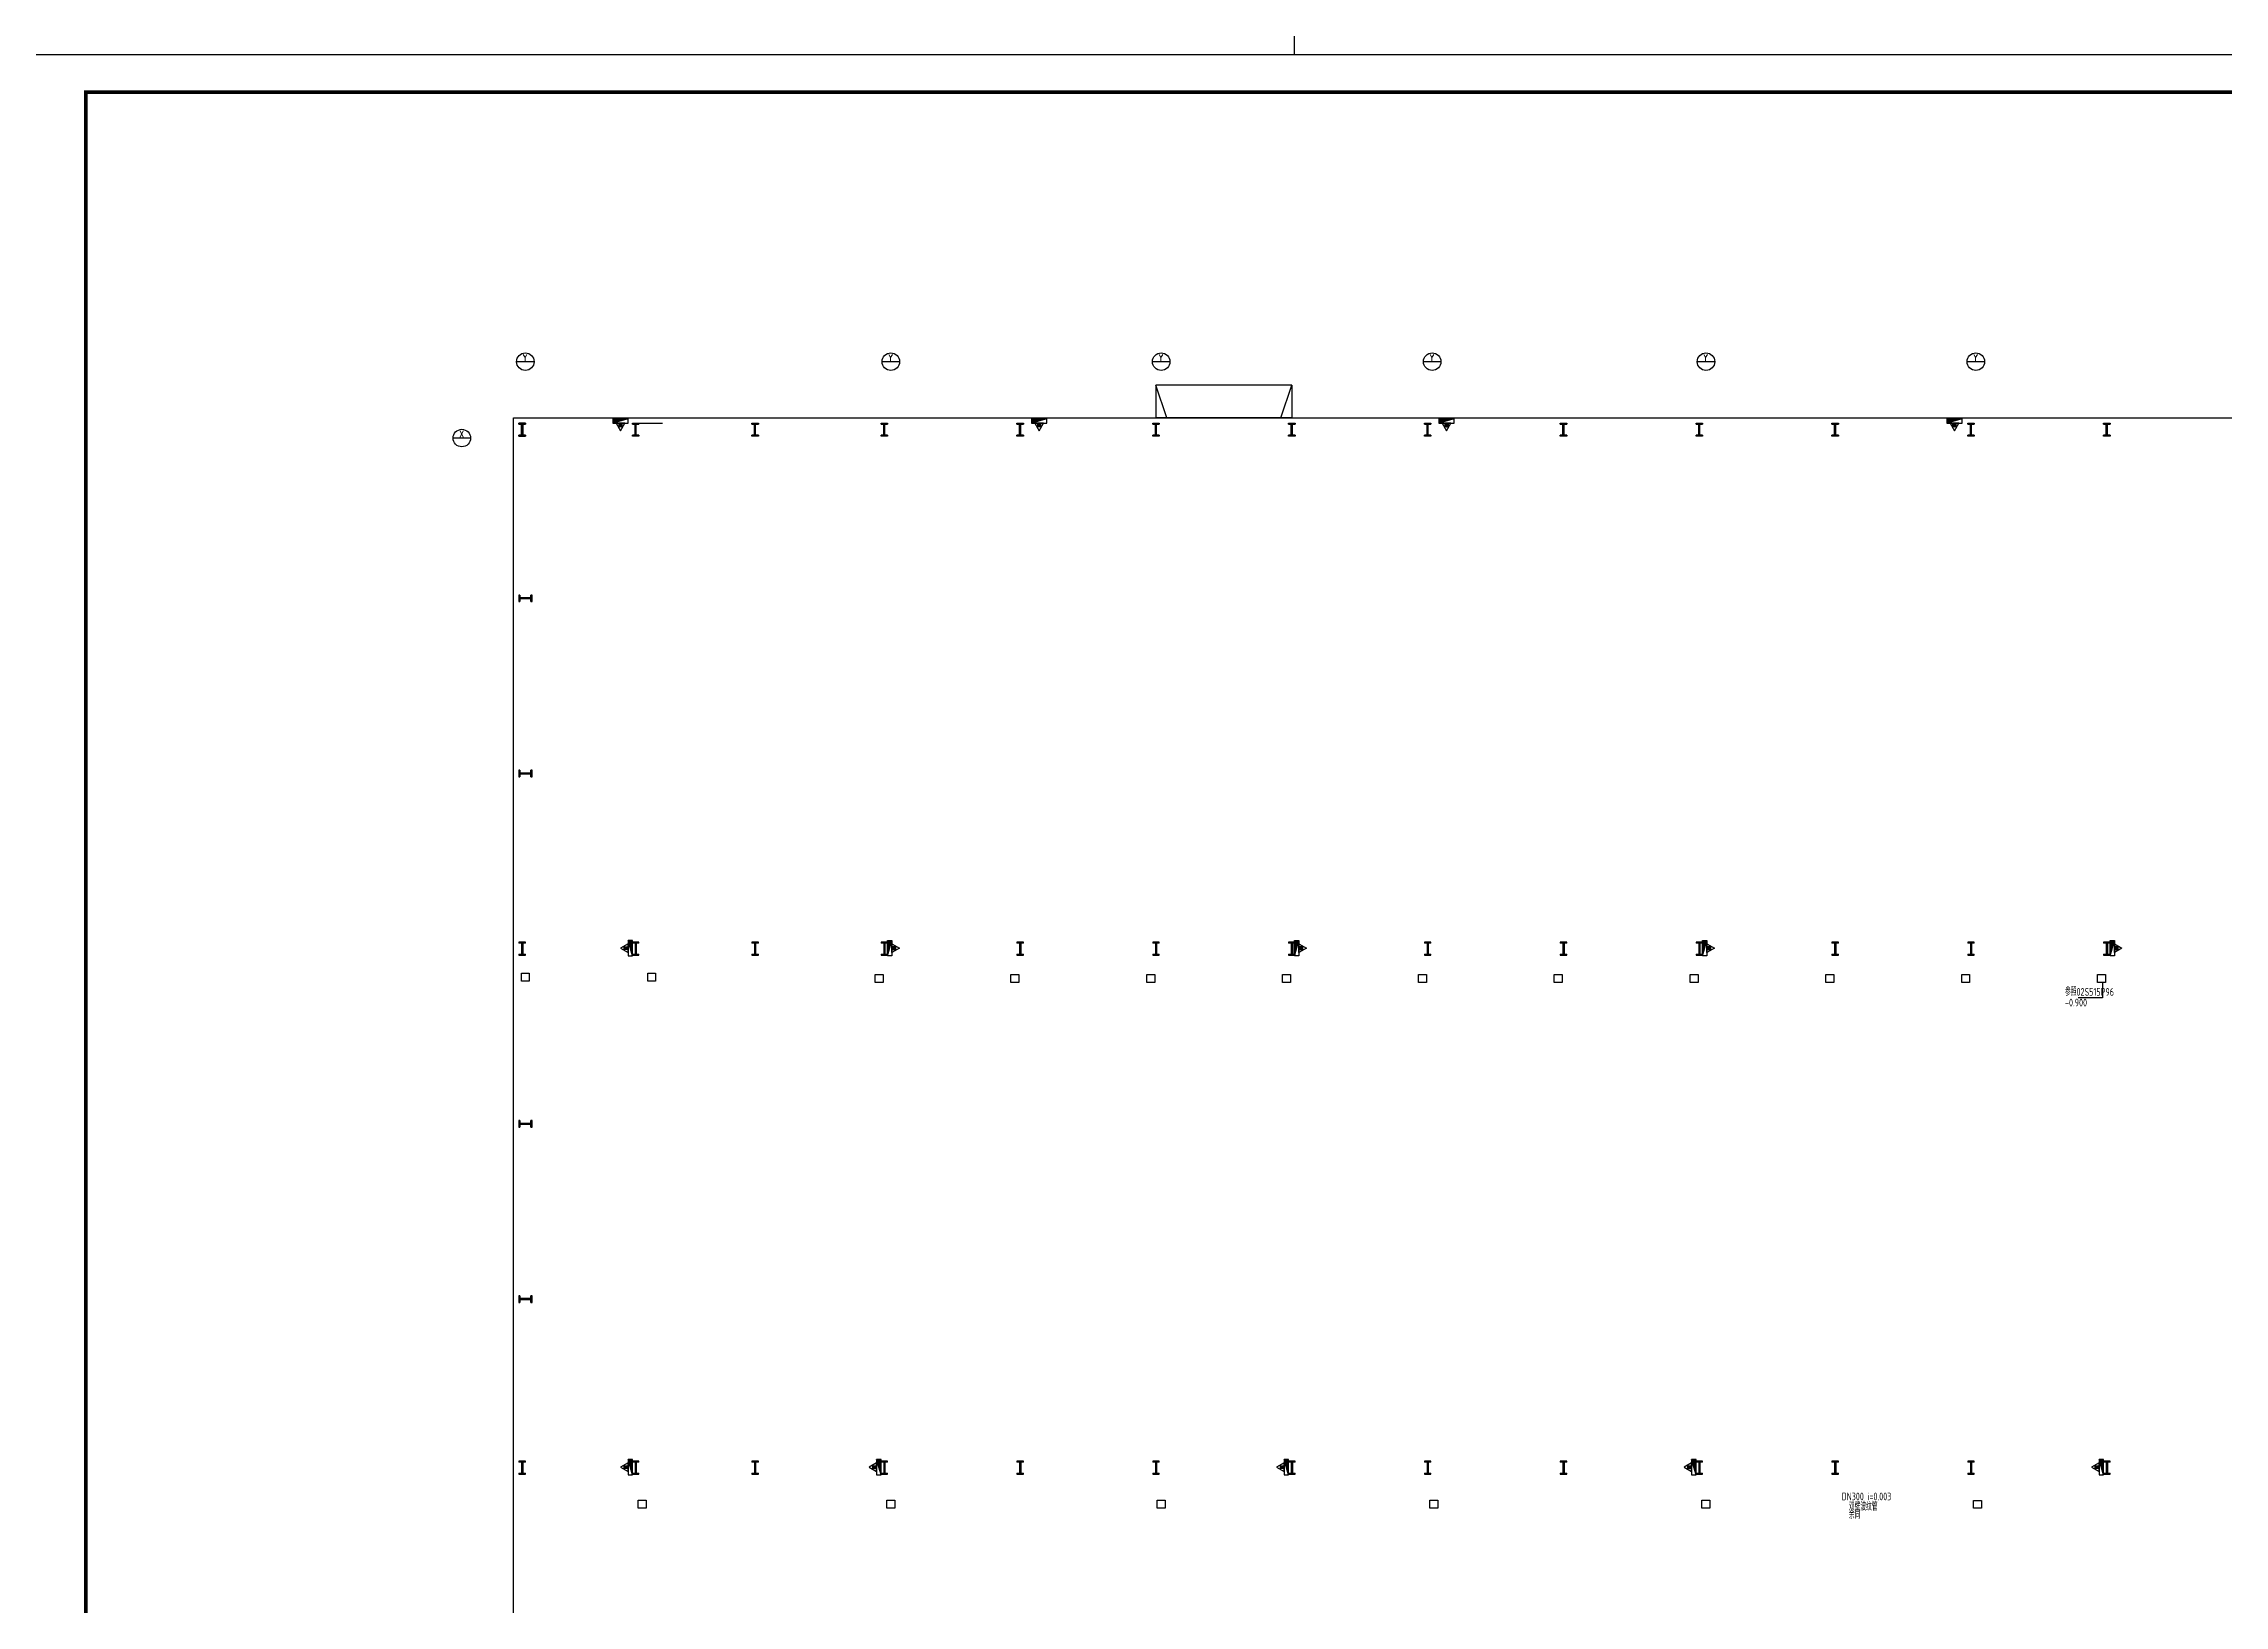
# Model space of a CAD drawing. Extents: x 4150464 to 4450492, y 483482 to 853422.
# Drawn here: x 4250606 to 4350147, y 698615 to 769934 of the extents above; entities that cross this region are included whole.
import ezdxf

# ---------------------------------------------------------------- set-up
doc = ezdxf.new("R2010")
doc.units = 0
doc.header["$LTSCALE"] = 1000
doc.header["$MEASUREMENT"] = 0
for name, color, linetype in [('0-排水标注', 7, 'Continuous'), ('COLUMN', 7, 'Continuous'), ('DIM_消防', 3, 'Continuous'), ('DIM_雨水', 3, 'Continuous'), ('EQUIP_消火栓', 7, 'Continuous'), ('EQUIP_消防', 7, 'Continuous'), ('PUB_TITLE', 4, 'Continuous'), ('STAIR', 2, 'Continuous'), ('VPIPE-消防', 1, 'TG_XH'), ('钢柱', 7, 'Continuous')]:
    doc.layers.add(name, color=color, linetype=linetype)
doc.layers.add('说明', color=7, linetype='Continuous', lineweight=13)
doc.styles.add('_HZTXT', font='txt.shx', dxfattribs={"width": 0.8, "bigfont": 'hztxt.shx'})
doc.styles.add('TG_LINETYPE', font='SIMPLEX', dxfattribs={"width": 0.8, "height": 3, "bigfont": 'HZTXT'})
doc.styles.add('WW', font='gbenor.shx', dxfattribs={"width": 0.75, "bigfont": 'gbcbig.shx'})
doc.linetypes.add('TG_XH', pattern='A,2,-0.6,["XH",TG_LINETYPE,S=0.1,R=0,X=-0.52,Y=-0.15],0', length=2.6)

# ---------------------------------------------------------------- blocks, each defined once
blk = doc.blocks.new('A$C23043752')
at = {"layer": 'COLUMN'}
blk.add_hatch(color=256, dxfattribs=at).paths.add_polyline_path([(0, 600), (0, 550), (125, 550), (125, 50), (0, 50), (0, 0), (300, 0), (300, 50), (175, 50), (175, 550), (300, 550), (300, 600)])
for p, q in [((0, 600), (0, 550)), ((300, 600), (0, 600)), ((125, 550), (0, 550)), ((0, 50), (125, 50)), ((0, 50), (0, 0)), ((0, 0), (300, 0)), ((125, 550), (125, 50)), ((175, 550), (175, 50)), ((300, 550), (175, 550)), ((175, 50), (300, 50)), ((300, 550), (300, 600)), ((300, 0), (300, 50))]:
    blk.add_line(p, q, dxfattribs=at)
blk = doc.blocks.new('A$C2E6C69CD')
at = {"layer": 'COLUMN', "xscale": -1, "rotation": 359.9999999999998}
blk.add_blockref('A$C23043752', (300, 0), dxfattribs=at)
blk.add_blockref('A$C23043752', (300, 0), dxfattribs=at)
blk = doc.blocks.new('A$C6F9B7E11')
blk.add_blockref('A$C2E6C69CD', (0, 0))
blk = doc.blocks.new('$ATTACHMENT$00000214')
h = blk.add_hatch()
h.set_pattern_fill('ANSI31', color=256, scale=200, style=0)
h.set_pattern_definition([(45, (-38543.802, -6842.639), (-17.67767, 17.67767), [])])
h.paths.add_polyline_path([(-65, 2), (65, 2), (65, -128), (-65, -128)])
for points in [[(0, 172), (-198, -172), (198, -172)], [(-65, 2), (65, 2), (65, -128), (-65, -128)]]:
    blk.add_lwpolyline(points, close=True)
blk = doc.blocks.new('$TwtSys$00000434')
for p, q in [((-0.5, 0.5), (-0.5, -0.5)), ((-0.5, -0.5), (0.5, 0.5)), ((0.5, 0.5), (-0.5, 0.5)), ((0.5, -0.5), (0.5, 0.5)), ((-0.5, -0.5), (0.5, -0.5))]:
    blk.add_line(p, q)
blk.add_solid([(0.5, -0.5), (0.5, 0.5), (-0.5, -0.5)])
blk = doc.blocks.new('xhs')
at = {"layer": 'EQUIP_消火栓', "xscale": 700.0000000000026, "yscale": 200, "zscale": 700, "rotation": 359.9999949910357}
blk.add_blockref('$TwtSys$00000434', (4416311, -1410339), dxfattribs=at)
at = {"layer": 'EQUIP_消防'}
blk.add_blockref('$ATTACHMENT$00000214', (4416311, -1410067), dxfattribs=at)

msp = doc.modelspace()

# ---------------------------------------------------------------- linework, layer by layer
at = {"color": 253}
msp.add_line((4277629, 752601), (4278854, 752601), dxfattribs=at)
at = {"color": 3}
msp.add_lwpolyline([(4248288, 769422), (4248288, 811422), (4307688, 811422), (4307688, 769422)], close=True, dxfattribs=at)
at = {"color": 253}
msp.add_lwpolyline([(4272059, 752841), (4407689, 752841), (4407689, 645141), (4399949, 645141), (4399949, 693381), (4272059, 693381), (4272059, 752841)], dxfattribs=at)
at = {"layer": '0-排水标注'}
for p, q in [((4272995, 755409), (4272195, 755409)), ((4289677, 755409), (4288877, 755409)), ((4302018, 755409), (4301218, 755409)), ((4314390, 755409), (4313590, 755409)), ((4326883, 755409), (4326083, 755409)), ((4339203, 755409), (4338403, 755409)), ((4270095, 751920), (4269295, 751920))]:
    msp.add_line(p, q, dxfattribs=at)
for centre in [(4272594, 755409), (4289276, 755409), (4301618, 755409), (4313989, 755409), (4326483, 755409), (4338802, 755409), (4269694, 751920)]:
    msp.add_circle(centre, 400, dxfattribs=at)
at = {"layer": 'DIM_消防', "color": 0}
for points in [[(4272414, 727489), (4272775, 727489), (4272775, 727124), (4272414, 727124)], [(4278179, 727489), (4278540, 727489), (4278540, 727124), (4278179, 727124)], [(4288559, 727427), (4288920, 727427), (4288920, 727062), (4288559, 727062)], [(4294759, 727427), (4295120, 727427), (4295120, 727062), (4294759, 727062)], [(4300959, 727427), (4301320, 727427), (4301320, 727062), (4300959, 727062)], [(4307159, 727427), (4307520, 727427), (4307520, 727062), (4307159, 727062)], [(4313359, 727427), (4313720, 727427), (4313720, 727062), (4313359, 727062)], [(4319559, 727427), (4319920, 727427), (4319920, 727062), (4319559, 727062)], [(4325759, 727427), (4326120, 727427), (4326120, 727062), (4325759, 727062)], [(4331959, 727427), (4332320, 727427), (4332320, 727062), (4331959, 727062)], [(4338159, 727427), (4338520, 727427), (4338520, 727062), (4338159, 727062)], [(4344359, 727427), (4344720, 727427), (4344720, 727062), (4344359, 727062)], [(4277746, 703416), (4278107, 703416), (4278107, 703052), (4277746, 703052)], [(4289096, 703416), (4289457, 703416), (4289457, 703052), (4289096, 703052)], [(4301437, 703416), (4301798, 703416), (4301798, 703052), (4301437, 703052)], [(4313877, 703416), (4314239, 703416), (4314239, 703052), (4313877, 703052)], [(4326302, 703416), (4326663, 703416), (4326663, 703052), (4326302, 703052)], [(4338700, 703413), (4339062, 703413), (4339062, 703048), (4338700, 703048)]]:
    msp.add_lwpolyline(points, close=True, dxfattribs=at)
at = {"layer": 'DIM_雨水'}
for p, q in [((4344588, 727086), (4344588, 726365)), ((4344588, 726365), (4343467, 726365))]:
    msp.add_line(p, q, dxfattribs=at)
at = {"layer": 'PUB_TITLE'}
msp.add_lwpolyline([(4248288, 626452), (4450418, 626452), (4450418, 769422), (4248288, 769422)], close=True, dxfattribs=at)
msp.add_lwpolyline([(4248288, 626452), (4450418, 626452), (4450418, 769422), (4248288, 769422)], close=True, dxfattribs=at)
at = {"layer": 'PUB_TITLE', "const_width": 170}
msp.add_lwpolyline([(4252538, 628152), (4448718, 628152), (4448718, 767722), (4252538, 767722)], close=True, dxfattribs=at)
msp.add_lwpolyline([(4252538, 628152), (4448718, 628152), (4448718, 767722), (4252538, 767722)], close=True, dxfattribs=at)
at = {"layer": 'STAIR', "color": 253}
for p, q in [((4307579, 754341), (4301379, 754341)), ((4301379, 754341), (4301379, 752841)), ((4301879, 752841), (4301379, 754341)), ((4307079, 752841), (4307579, 754341)), ((4307579, 754341), (4307579, 752841)), ((4307579, 752841), (4301379, 752841))]:
    msp.add_line(p, q, dxfattribs=at)

# ---------------------------------------------------------------- block references
at = {"layer": 'VPIPE-消防', "color": 253}
for p, rotation in [((8693245, -657637), 180), ((8712358, -657637), 180), ((8730957, -657637), 180), ((8754133, -657637), 180), ((2867041, -3687685), 90), ((2867041, -3711385), 90), ((2878391, -3711385), 90), ((2896991, -3711385), 90), ((2915591, -3711385), 90), ((2934191, -3711385), 90)]:
    msp.add_blockref('xhs', p, dxfattribs=dict(at, rotation=rotation))
at = {"layer": 'VPIPE-消防', "color": 253, "xscale": -1, "rotation": 270}
for p in [(5699568, -3687685), (5718143, -3687685), (5736768, -3687685), (5755368, -3687685)]:
    msp.add_blockref('xhs', p, dxfattribs=at)
at = {"layer": '钢柱', "color": 253, "ltscale": 1000, "xscale": -1}
for p in [(4272599, 752001), (4272599, 728301), (4277779, 728301), (4283229, 728301), (4289129, 728301), (4295329, 728301), (4301529, 728301), (4307729, 728301), (4313929, 728301), (4320129, 728301), (4326329, 728301), (4332529, 728301), (4338729, 728301), (4344929, 728301), (4272599, 704601), (4277779, 704601), (4283229, 704601), (4289129, 704601), (4295329, 704601), (4301529, 704601), (4307729, 704601), (4313929, 704601), (4320129, 704601), (4326329, 704601), (4332529, 704601), (4338729, 704601), (4344929, 704601)]:
    msp.add_blockref('A$C6F9B7E11', p, dxfattribs=at)
at = {"layer": '钢柱', "color": 253, "ltscale": 1000, "rotation": 180}
for p in [(4272599, 752601), (4277779, 752601), (4283229, 752601), (4289129, 752601), (4295329, 752601), (4301529, 752601), (4307729, 752601), (4313929, 752601), (4320129, 752601), (4326329, 752601), (4332529, 752601), (4338729, 752601), (4344929, 752601)]:
    msp.add_blockref('A$C6F9B7E11', p, dxfattribs=at)
at = {"layer": '钢柱', "color": 253, "ltscale": 1000, "xscale": -1, "rotation": 270}
for p in [(4272299, 744451), (4272299, 736451), (4272299, 720451), (4272299, 712451)]:
    msp.add_blockref('A$C6F9B7E11', p, dxfattribs=at)

# ---------------------------------------------------------------- texts
at = {"layer": '0-排水标注', "style": '_HZTXT', "width": 0.8}
for s, p in [('Y', (4272488, 755444)), ('Y', (4289171, 755444)), ('Y', (4301512, 755444)), ('Y', (4313883, 755444)), ('Y', (4326377, 755444)), ('Y', (4338696, 755444)), ('X', (4269588, 751955))]:
    msp.add_text(s, height=300, rotation=360, dxfattribs=at).set_placement(p)
at = {"layer": '说明', "color": 1, "style": 'WW', "width": 0.75}
for s, p in [('参照02S515P96', (4342872, 726457)), ('-0.900', (4342872, 725968))]:
    msp.add_text(s, height=350, dxfattribs=at).set_placement(p)
at = {"layer": '说明', "style": 'WW', "width": 0.75}
for s, p in [('DN300 i=0.003', (4332676, 703416)), ('余同', (4333006, 702579)), ('双壁波纹管', (4333006, 702946))]:
    msp.add_text(s, height=350, dxfattribs=at).set_placement(p)

doc.saveas('drawing.dxf')
